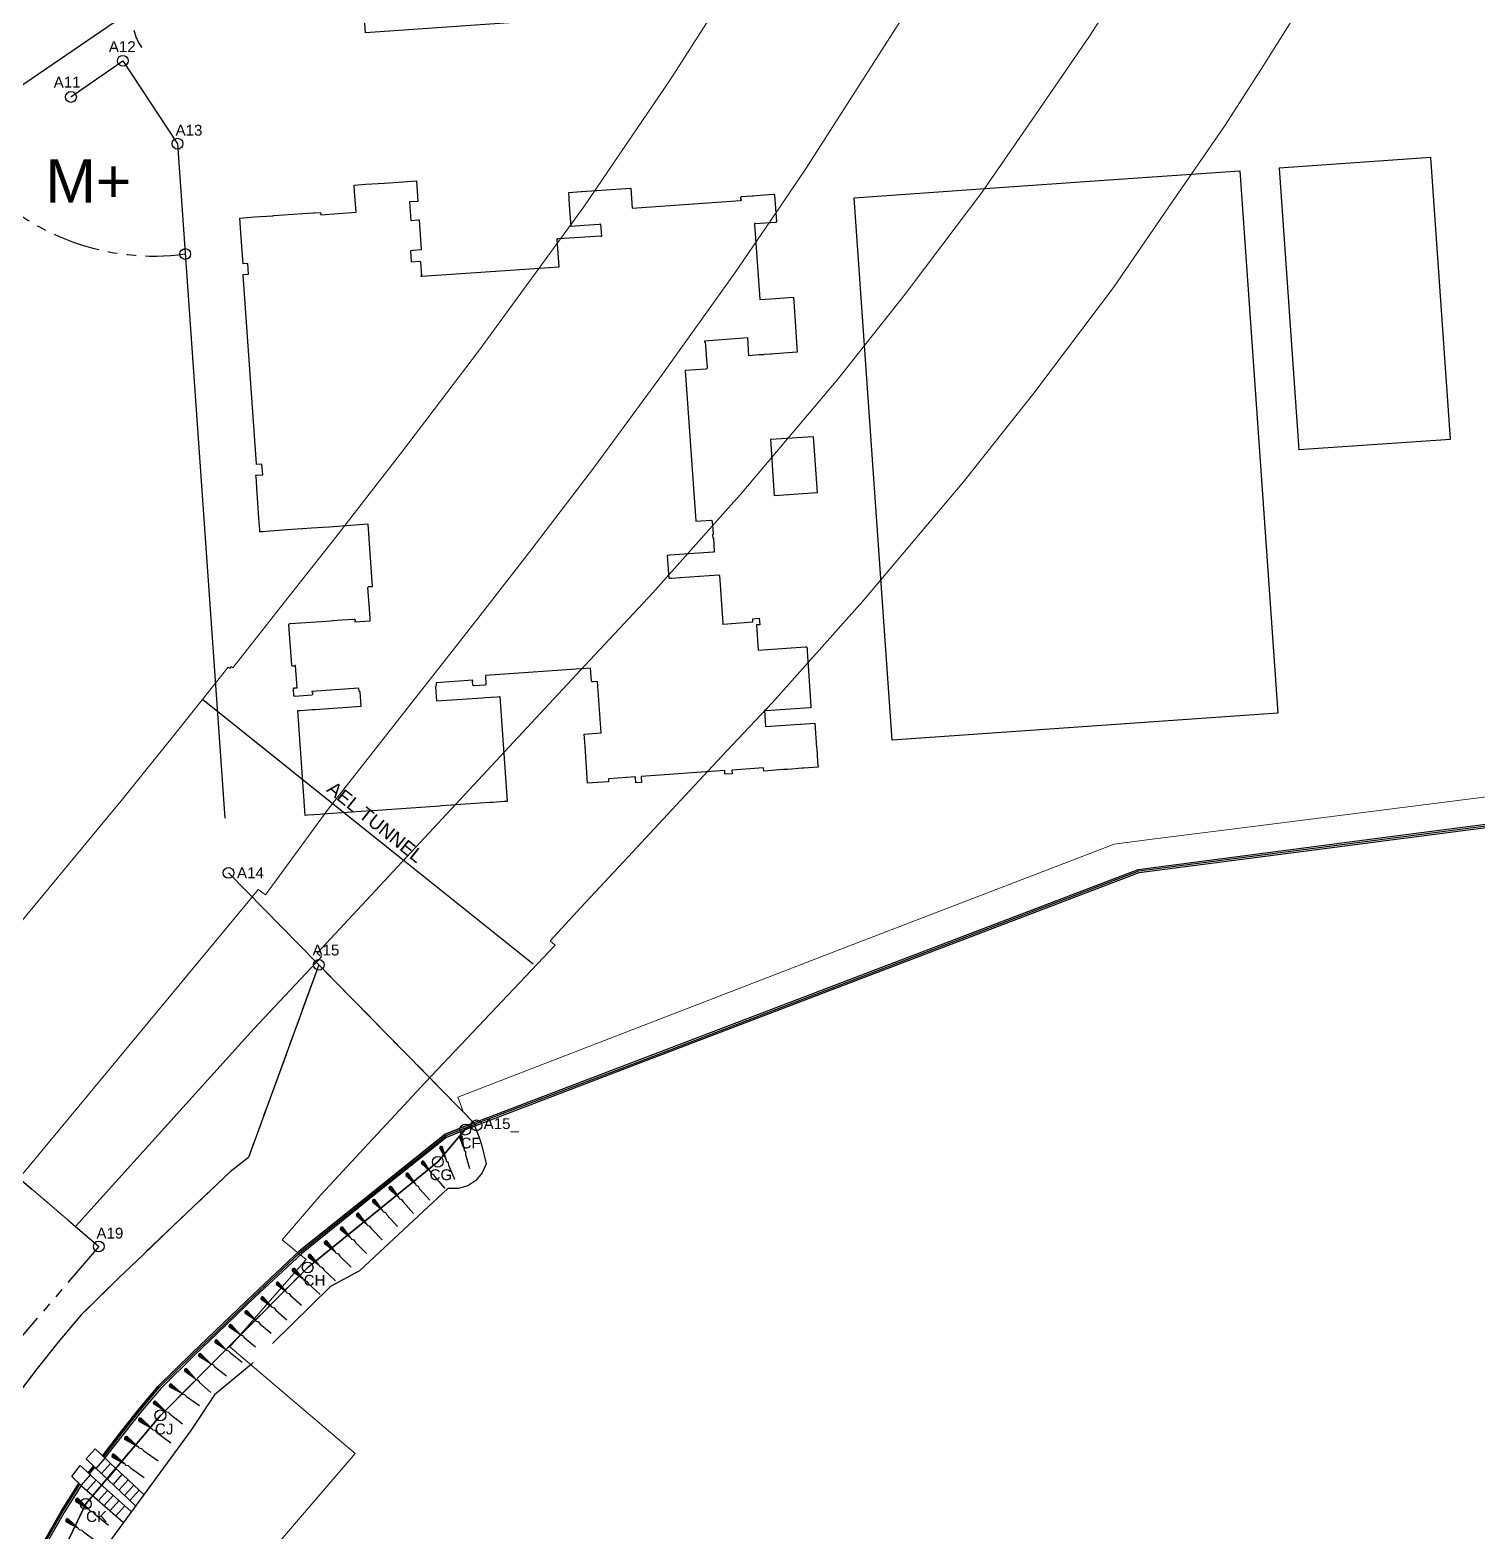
# Model space of a CAD drawing. Header units: millimetres. Extents: x 832508 to 836017, y 816085 to 819654.
# Drawn here: x 834347 to 834614.7, y 817797.5 to 818075.2 of the extents above; entities that cross this region are included whole.
import ezdxf

# ---------------------------------------------------------------- set-up
doc = ezdxf.new("R2010")
doc.units = ezdxf.units.MM
doc.header["$LTSCALE"] = 10
for name, pattern in [('B1_DASHED', [6.5, 1, 5, -0.5]), ('B1_HIDDEN', [5.5, 0, 5, -0.5]), ('HIDDEN', [9.525, 6.35, -3.175]), ('PHANTOM', [2.5, 1.25, -0.25, 0.25, -0.25, 0.25, -0.25])]:
    doc.linetypes.add(name, pattern=pattern)
for name, color, linetype in [('+C228', 228, 'Continuous'), ('BLOCK PLAN BOUNDARY(OFF)', 7, 'Continuous'), ('DLN030_1', 1, 'Continuous'), ('DLN040__PACKAGE', 3, 'Continuous'), ('DLN810__', 7, 'Continuous'), ('DLN910(1-500)', 7, 'Continuous'), ('DLN914(1-500)', 3, 'PHANTOM'), ('DLN956__', 4, 'Continuous'), ('HOARDING', 1, 'Continuous'), ('MMH813_H', 8, 'Continuous')]:
    doc.layers.add(name, color=color, linetype=linetype)
for name, color, linetype, lineweight in [('DLN_140', 1, 'Continuous', 5), ('DW-TITLE', 7, 'Continuous', 0), ('MMH065__', 7, 'Continuous', 0)]:
    doc.layers.add(name, color=color, linetype=linetype, lineweight=lineweight)
doc.styles.get("Standard").update_dxf_attribs({"font": 'arial.ttf'})
doc.styles.add('SWIS721 LT', font='swiss.ttf')
doc.dimstyles.new('ISO-25', dxfattribs={"dimtxt": 2.5, "dimasz": 2.5, "dimexe": 1.25, "dimexo": 0.625, "dimtad": 1, "dimdec": 3, "dimdsep": 46, "dimtxsty": 'Standard', "dimcen": 2.5, "dimadec": 4, "dimazin": 0, "dimtfac": 1, "dimtdec": 3, "dimtmove": 2, "dimatfit": 3, "dimfxl": 0, "dimarcsym": 0})

# ---------------------------------------------------------------- blocks, each defined once
blk = doc.blocks.new('SLOPE')
at = {"linetype": 'Continuous'}
h = blk.add_hatch(color=0, dxfattribs=at)
edge = h.paths.add_edge_path()
edge.add_line((3.58, 0), (0.31, 0.41))
edge.add_ellipse((0.3, 0.01), major_axis=(0, 0.41), ratio=0.731707, start_angle=358.8413, end_angle=551.2243)
edge.add_line((0.3, -0.4), (3.58, 0))
at = {"color": 0, "linetype": 'Continuous'}
for p, q in [((3.58, 0), (0.3, 0.42)), ((0.3, -0.4), (3.58, 0)), ((3.58, 0), (3.88, -0.14)), ((3.88, -0.14), (4.48, 0.14)), ((4.48, 0.14), (5.18, 0)), ((5.18, 0), (9.13, 0))]:
    blk.add_line(p, q, dxfattribs=at)
blk.add_ellipse((0.3, 0.01), major_axis=(0, 0.41), ratio=0.731707, start_param=6.120326, end_param=9.620679, dxfattribs=at)
blk = doc.blocks.new('seawall')
at = {"layer": 'DLN956__', "linetype": 'Continuous', "lineweight": 30}
for p, q in [((834361.35, 817807.25), (834362.97, 817809.15)), ((834356.48, 817806.06), (834358.18, 817808)), ((834359.24, 817807.05), (834357.52, 817805.15)), ((834362.46, 817806.26), (834364.04, 817808.08)), ((834360.29, 817806.09), (834358.6, 817804.22)), ((834361.35, 817805.13), (834359.68, 817803.28)), ((834362.41, 817804.18), (834360.75, 817802.35)), ((834363.47, 817803.22), (834361.83, 817801.41)), ((834364.53, 817802.27), (834362.91, 817800.47))]:
    blk.add_line(p, q, dxfattribs=at)
at = {"layer": 'DLN956__', "color": 6, "linetype": 'Continuous', "lineweight": 30, "flags": 128}
for points in [[(834347.9, 817792.17), (834353.09, 817801.25), (834356.22, 817806.22), (834356.25, 817806.27)], [(834347.64, 817792.32), (834352.83, 817801.4), (834355.97, 817806.38), (834356.03, 817806.48)], [(834360.43, 817811.55), (834363.63, 817815.76), (834367.23, 817820.26), (834370.74, 817824.42), (834376.94, 817830.52), (834381.33, 817834.71), (834388.21, 817841.29), (834396.8, 817849.38), (834410.37, 817860.25), (834423.79, 817871.01), (834429.01, 817873.09), (834429.88, 817873.43), (834433.79, 817874.92), (834458.48, 817884.33), (834499.5, 817899.97), (834551.92, 817919.99), (834585.77, 817924.41), (834597.59, 817925.93), (834620.46, 817928.87)], [(834360.65, 817811.34), (834363.87, 817815.58), (834367.46, 817820.07), (834370.96, 817824.21), (834377.15, 817830.3), (834381.54, 817834.49), (834388.41, 817841.07), (834396.99, 817849.15), (834410.55, 817860.02), (834423.94, 817870.75), (834429.12, 817872.81), (834429.99, 817873.15), (834433.9, 817874.64), (834458.59, 817884.05), (834499.61, 817899.69), (834552, 817919.7), (834585.81, 817924.11), (834597.63, 817925.63), (834620.5, 817928.57)], [(834358.79, 817809.63), (834357.76, 817808.39)], [(834359.01, 817809.42), (834357.98, 817808.19)]]:
    blk.add_lwpolyline(points, dxfattribs=at)
at = {"layer": 'DLN956__', "linetype": 'B1_DASHED', "lineweight": 30, "flags": 128}
blk.add_lwpolyline([(834429.23, 817872.53), (834429.23, 817872.53), (834429.98, 817870.6), (834430.54, 817868.88), (834431.34, 817865.51), (834430.62, 817863.86), (834429.46, 817862.48), (834427.96, 817861.48), (834426.24, 817860.95), (834424.25, 817860.95), (834407.95, 817845.72), (834402.58, 817842.84), (834387.91, 817828.45), (834381.12, 817822.83), (834376.74, 817816.23), (834357.95, 817790.58), (834352.08, 817785.8), (834346.93, 817775.09), (834338.95, 817759.75), (834330.93, 817747.23), (834329.82, 817745.81), (834328.55, 817744.52), (834327.13, 817743.4), (834325.6, 817742.44), (834323.97, 817741.67), (834322.25, 817741.1), (834320.08, 817740.67), (834269.71, 817740.4), (834219.96, 817740.48), (834189.17, 817741.09), (834167.98, 817742.57), (834089.23, 817741.56), (834063.8, 817741.96), (834061.99, 817741.94), (834060.18, 817741.94), (834058.38, 817741.95), (834056.57, 817741.98), (834054.76, 817742.02), (834052.96, 817742.08), (834051.15, 817742.15), (834049.35, 817742.19), (834047.56, 817742.44), (834045.81, 817742.9), (834044.14, 817743.57), (834042.58, 817744.5), (834041.04, 817745.43), (834039.5, 817746.37), (834037.71, 817747.48), (834017.76, 817760.36), (834002.15, 817771.78), (833988.19, 817785.35), (833964.24, 817813.21), (833941.51, 817845.45), (833942.16, 817900), (833942.27, 817909.58), (833942.24, 817939.86), (833942.53, 817969.75), (833941.17, 817989.35), (833943.36, 818000)], dxfattribs=at)
at = {"layer": 'DLN956__', "color": 2, "linetype": 'Continuous', "lineweight": 30, "flags": 128}
blk.add_lwpolyline([(834424.09, 817870.48), (834429.23, 817872.53), (834430.1, 817872.87), (834434.01, 817874.36), (834458.69, 817883.77), (834499.71, 817899.41), (834552.07, 817919.4), (834585.85, 817923.81), (834597.67, 817925.33), (834620.54, 817928.27), (834634.15, 817930.05), (834646.96, 817931.72), (834648.93, 817931.98), (834648.69, 817933.92), (834658.2, 817935.21), (834658.41, 817933.22), (834680.26, 817935.92), (834685.24, 817936.57), (834686.38, 817936.72), (834688.77, 817937.01), (834692.89, 817937.5), (834818.9, 817953.88), (834855.97, 817958.6), (834910.52, 817965.49)], dxfattribs=at)
at = {"layer": 'DLN956__', "color": 1, "linetype": 'Continuous', "lineweight": 30, "flags": 128}
for points in [[(834424.09, 817870.48), (834410.74, 817859.78), (834397.19, 817848.92), (834388.62, 817840.85), (834381.74, 817834.27), (834377.36, 817830.09), (834371.18, 817824.01), (834367.69, 817819.88), (834364.11, 817815.39), (834360.86, 817811.14)], [(834356.48, 817806.06), (834356.47, 817806.06), (834353.34, 817801.09), (834348.16, 817792.02)]]:
    blk.add_lwpolyline(points, dxfattribs=at)
at = {"layer": 'DLN956__', "linetype": 'Continuous', "lineweight": 30, "flags": 128}
for points in [[(834357.39, 817810.97), (834359.09, 817812.83), (834360.91, 817811.09), (834361.93, 817810.13), (834365.16, 817807.1), (834366.21, 817806.12), (834367.21, 817805.18), (834368, 817804.44)], [(834354.73, 817807.72), (834356.32, 817809.74), (834358.18, 817808), (834358.2, 817807.98), (834365.7, 817801.27)], [(834357.39, 817810.97), (834359.23, 817809.21), (834359.25, 817809.19), (834360.25, 817808.25), (834366.46, 817802.38)], [(834359.21, 817809.19), (834359.23, 817809.21), (834360.91, 817811.09)], [(834360.24, 817808.24), (834360.25, 817808.25), (834361.93, 817810.13), (834361.94, 817810.14)], [(834354.73, 817807.72), (834356.47, 817806.06), (834356.52, 817806.02), (834364.24, 817799.29)], [(834363.53, 817805.27), (834365.16, 817807.1), (834365.23, 817807.17)], [(834364.55, 817804.28), (834366.21, 817806.12), (834366.26, 817806.18)], [(834365.54, 817803.33), (834367.21, 817805.18), (834367.25, 817805.23)]]:
    blk.add_lwpolyline(points, dxfattribs=at)
at = {"layer": 'DLN956__', "linetype": 'B1_HIDDEN', "lineweight": 30, "flags": 128}
blk.add_lwpolyline([(834359.21, 817809.19), (834358.2, 817807.98)], dxfattribs=at)
at = {"layer": 'DLN956__', "linetype": 'Continuous', "lineweight": 20}
for p, xscale, yscale, rotation in [((834426.62, 817870.7), 0.6844942400367747, 0.6844942400367747, 285.2551399366183), ((834422.95, 817868.71), 0.7175252029805111, 0.7175252029805111, 293.1985350564271), ((834419.48, 817865.93), 0.7162026881114968, 0.7162026881114968, 310.322887040093), ((834416.59, 817863.75), 0.7212523947383045, 0.7212523947383045, 311.2302020768128), ((834410.42, 817858.86), 0.7318829797276855, 0.7318829797276855, 313.0061646823114), ((834413.47, 817861.27), 0.7264804353913824, 0.7264804353913824, 312.1246794231411), ((834407.45, 817856.31), 0.7374561783695195, 0.7374561783695195, 313.8745283213527), ((834404.48, 817853.75), 0.743196229689996, 0.743196229689996, 314.7296730016396), ((834401.51, 817851.2), 0.7490992602117573, 0.7490992602117573, 315.5715253901923), ((834398.54, 817848.64), 0.755161463091674, 0.755161463091674, 316.4000380247842), ((834395.57, 817846.09), 0.7613790437220842, 0.7613790437220842, 317.2151866163389), ((834392.6, 817843.53), 0.6781775947536637, 0.6781775947536637, 318.0169716260481), ((834389.78, 817840.83), 0.6839342912587987, 0.6839342912587987, 318.8054104967437), ((834386.81, 817838.28), 0.6898183435640849, 0.6898183435640849, 319.5805440217777), ((834383.84, 817835.72), 0.695826486894194, 0.695826486894194, 320.3424292368163), ((834381.24, 817832.87), 0.7019555482181664, 0.7019555482181664, 321.0911402725031), ((834378.26, 817830.32), 0.7082023940980722, 0.7082023940980722, 321.8267661747807), ((834375.65, 817827.54), 0.7067349742305533, 0.7067349742305533, 318.2245348762176), ((834372.81, 817824.68), 0.738218946982162, 0.738218946982162, 325.4374956799173), ((834369.89, 817821.53), 0.7320695721010921, 0.7320695721010921, 322.7335876333894), ((834367.15, 817818.35), 0.805187355828912, 0.805187355828912, 323.403373126563), ((834364.57, 817814.95), 0.8242207539398687, 0.8242207539398687, 324.8252766804106), ((834362.2, 817811.69), 0.7942647579035439, 0.7942647579035439, 325.1590644797929), ((834355.5, 817803.55), 0.8492140722050425, 0.8492140722050425, 321.4698372112593), ((834353.68, 817799.75), 0.7778334632320891, 0.7778334632320891, 324.5666963059832)]:
    blk.add_blockref('SLOPE', p, dxfattribs=dict(at, xscale=xscale, yscale=yscale, rotation=rotation))
blk = doc.blocks.new('*D29')
at = {"layer": 'Defpoints', "color": 0}
for p in [(834415.7, 817921.93), (834411.59, 817916.81), (834435.92, 817897.31)]:
    blk.add_point(p, dxfattribs=at)
at = {"layer": 'DLN030_1', "color": 0, "linetype": 'Continuous', "lineweight": -2}
for p, q in [((834802.44, 818404.52), (835197.4, 818897.36)), ((834826.77, 818385.02), (835221.72, 818877.86)), ((834440.03, 817902.44), (834415.7, 817921.93))]:
    blk.add_line(p, q, dxfattribs=at)
at = {"layer": 'DLN030_1', "color": 0, "insert": (835796.63, 819620.17), "char_height": 2.5, "attachment_point": 5, "rotation": 321.2916}
blk.add_mtext('30 m', dxfattribs=at)
blk = doc.blocks.new('*D30')
at = {"layer": 'Defpoints', "color": 0}
for p in [(834403.14, 817932), (834399.03, 817926.87), (834411.59, 817916.81)]:
    blk.add_point(p, dxfattribs=at)
at = {"layer": 'DLN030_1', "color": 0, "linetype": 'Continuous', "lineweight": -2}
for p, q in [((834789.88, 818414.59), (835184.84, 818907.42)), ((834802.44, 818404.52), (835197.4, 818897.36)), ((834415.7, 817921.93), (834403.14, 817932))]:
    blk.add_line(p, q, dxfattribs=at)
at = {"layer": 'DLN030_1', "color": 0, "insert": (834410.87, 817928.73), "char_height": 2.5, "attachment_point": 5, "rotation": 321.2916}
blk.add_mtext('AEL TUNNEL', dxfattribs=at)
blk = doc.blocks.new('*D31')
at = {"layer": 'Defpoints', "color": 0}
for p in [(834378.92, 817951.41), (834374.81, 817946.29), (834399.03, 817926.87)]:
    blk.add_point(p, dxfattribs=at)
at = {"layer": 'DLN030_1', "color": 0, "linetype": 'Continuous', "lineweight": -2}
for p, q in [((834765.66, 818434), (835160.61, 818926.84)), ((834789.88, 818414.59), (835184.84, 818907.42)), ((834403.14, 817932), (834378.92, 817951.41))]:
    blk.add_line(p, q, dxfattribs=at)
at = {"layer": 'DLN030_1', "color": 0, "insert": (835759.79, 819649.69), "char_height": 2.5, "attachment_point": 5, "rotation": 321.2916}
blk.add_mtext('30 m', dxfattribs=at)
blk = doc.blocks.new('Key_Plan')
at = {"layer": 'DW-TITLE', "linetype": 'Continuous', "lineweight": 30}
for points in [[(7.295, -17.056), (7.408, -18.663), (4.773, -18.848), (4.672, -17.401), (4.929, -17.222)], [(14.856, -23.352), (16.494, -23.237), (16.281, -20.194), (14.643, -20.309), (14.856, -23.355)], [(3.419, -20.896), (3.416, -20.849), (3.573, -20.838), (3.773, -20.824), (3.783, -20.823), (4.096, -20.802), (4.211, -20.794), (4.211, -20.794), (4.221, -20.793), (4.287, -20.788), (4.289, -20.814), (4.292, -20.814), (4.672, -20.787), (4.659, -20.607), (4.656, -20.566), (4.651, -20.493), (4.773, -20.485), (4.978, -20.471), (5.323, -20.447), (5.338, -20.669), (5.332, -20.67), (5.25, -20.676), (5.263, -20.876), (5.346, -20.87), (5.352, -20.869), (5.375, -21.194), (5.292, -21.2), (5.282, -21.201), (5.259, -21.202), (5.267, -21.322), (5.358, -21.316), (5.367, -21.323), (5.367, -21.327), (5.377, -21.47), (5.371, -21.47), (5.372, -21.479), (5.381, -21.478), (6.864, -21.375), (6.843, -21.081), (6.851, -21.072), (6.86, -21.071), (7.315, -21.04), (7.316, -21.046), (7.325, -21.045), (7.316, -20.917), (7.297, -20.918), (7.134, -20.929), (6.994, -20.939), (6.978, -20.706), (6.969, -20.572), (7.103, -20.563), (7.103, -20.563), (7.109, -20.562), (7.266, -20.551), (7.266, -20.551), (7.272, -20.551), (7.429, -20.54), (7.531, -20.533), (7.639, -20.525), (7.654, -20.741), (8.823, -20.659), (8.835, -20.658), (8.834, -20.649), (8.828, -20.65), (8.827, -20.629), (8.827, -20.625), (8.834, -20.616), (8.838, -20.616), (8.946, -20.609), (8.96, -20.608), (9.037, -20.602), (9.18, -20.592), (9.183, -20.592), (9.192, -20.6), (9.193, -20.603), (9.212, -20.885), (9.212, -20.888), (9.205, -20.897), (9.201, -20.897), (8.984, -20.912), (8.984, -20.906), (8.975, -20.907), (8.976, -20.916), (9.032, -21.731), (9.152, -21.723), (9.396, -21.706), (9.4, -21.752), (9.438, -22.3), (9.193, -22.317), (9.158, -22.32), (9.146, -22.321), (9.081, -22.325), (9.069, -22.326), (9.04, -22.328), (9.023, -22.329), (8.915, -22.337), (8.902, -22.145), (8.434, -22.178), (8.435, -22.19), (8.444, -22.189), (8.446, -22.22), (8.446, -22.226), (8.453, -22.325), (8.453, -22.325), (8.453, -22.331), (8.463, -22.465), (8.463, -22.469), (8.463, -22.472), (8.461, -22.475), (8.456, -22.481), (8.449, -22.481), (8.228, -22.497), (8.342, -24.125), (8.509, -24.113), (8.518, -24.121), (8.518, -24.13), (8.521, -24.17), (8.521, -24.17), (8.524, -24.209), (8.528, -24.269), (8.522, -24.269), (8.525, -24.307), (8.531, -24.307), (8.54, -24.447), (8.541, -24.45), (8.533, -24.459), (8.53, -24.459), (8.165, -24.485), (8.066, -24.492), (8.065, -24.486), (8.065, -24.486), (8.066, -24.492), (8.034, -24.494), (8.051, -24.741), (8.083, -24.739), (8.083, -24.739), (8.169, -24.733), (8.17, -24.736), (8.174, -24.736), (8.174, -24.733), (8.59, -24.704), (8.594, -24.707), (8.594, -24.708), (8.598, -24.711), (8.634, -25.225), (8.631, -25.226), (8.632, -25.237), (8.639, -25.236), (8.959, -25.214), (8.957, -25.179), (9.027, -25.174), (9.032, -25.244), (8.997, -25.246), (9.016, -25.52), (9.527, -25.484), (9.538, -25.484), (9.539, -25.484), (9.541, -25.486), (9.542, -25.487), (9.543, -25.499), (9.545, -25.535), (9.552, -25.635), (9.586, -26.123), (9.587, -26.135), (9.586, -26.137), (9.585, -26.138), (9.584, -26.139), (9.573, -26.14), (9.093, -26.174), (9.092, -26.165), (9.083, -26.166), (9.096, -26.343), (9.256, -26.332), (9.464, -26.317), (9.474, -26.317), (9.629, -26.306), (9.647, -26.573), (9.648, -26.582), (9.658, -26.722), (9.658, -26.731), (9.662, -26.783), (9.508, -26.794), (9.492, -26.795), (9.336, -26.806), (9.289, -26.809), (9.076, -26.824), (9.074, -26.791), (8.73, -26.815), (8.733, -26.854), (8.657, -26.859), (8.655, -26.82), (7.752, -26.883), (7.756, -26.947), (7.695, -26.951), (7.69, -26.888), (7.398, -26.908), (7.4, -26.941), (7.279, -26.949), (7.173, -26.957), (7.145, -26.556), (7.136, -26.425), (7.318, -26.412), (7.279, -25.857), (7.232, -25.86), (7.223, -25.861), (7.214, -25.853), (7.204, -25.713), (6.069, -25.792), (6.075, -25.886), (6.068, -25.895), (5.939, -25.904), (5.932, -25.897), (5.929, -25.855), (5.934, -25.854), (5.934, -25.843), (5.536, -25.871), (5.538, -25.902), (5.534, -25.907), (5.528, -25.913), (5.539, -26.066), (6.037, -26.032), (6.065, -26.029), (6.194, -26.021), (6.223, -26.019), (6.302, -27.152), (6.273, -27.154), (6.144, -27.163), (6.116, -27.165), (5.593, -27.202), (5.575, -27.203), (4.848, -27.254), (4.83, -27.255), (4.308, -27.291), (4.279, -27.293), (4.15, -27.302), (4.122, -27.304), (4.043, -26.171), (4.071, -26.169), (4.2, -26.16), (4.229, -26.158), (4.726, -26.123), (4.715, -25.97), (4.709, -25.965), (4.704, -25.961), (4.702, -25.929), (4.194, -25.964), (4.194, -25.972), (4.199, -25.972), (4.201, -25.996), (4.196, -26.002), (4.193, -26.005), (4.009, -26.018), (4, -26.01), (3.999, -26.001), (3.995, -25.943), (3.995, -25.936), (4.002, -25.927), (4.011, -25.927), (4.035, -25.925), (4.018, -25.683), (4.01, -25.684), (4.01, -25.69), (3.992, -25.691), (3.986, -25.691), (3.977, -25.684), (3.977, -25.68), (3.946, -25.243), (3.946, -25.243), (3.946, -25.24), (3.948, -25.237), (3.954, -25.231), (3.959, -25.23), (4.297, -25.207), (4.394, -25.2), (4.395, -25.206), (4.396, -25.206), (4.395, -25.2), (4.42, -25.198), (4.421, -25.204), (4.422, -25.204), (4.422, -25.198), (4.519, -25.191), (4.519, -25.191), (4.519, -25.191), (4.65, -25.182), (4.654, -25.182), (4.662, -25.19), (4.663, -25.193), (4.663, -25.203), (4.657, -25.203), (4.658, -25.214), (4.824, -25.202), (4.822, -25.171), (4.815, -25.074), (4.815, -25.073), (4.799, -24.841), (4.804, -24.835), (4.807, -24.832), (4.849, -24.829), (4.802, -24.158), (4.382, -24.188), (4.189, -24.201), (4.093, -24.208), (4.084, -24.208), (3.93, -24.219), (3.743, -24.232), (3.662, -24.238), (3.633, -24.24), (3.631, -24.211), (3.625, -24.138), (3.615, -23.986), (3.607, -23.873), (3.6, -23.776), (3.594, -23.686), (3.59, -23.628), (3.604, -23.627), (3.663, -23.623), (3.655, -23.508), (3.594, -23.512), (3.594, -23.505), (3.452, -21.468), (3.451, -21.46), (3.511, -21.456), (3.503, -21.341), (3.45, -21.345), (3.441, -21.205), (3.434, -21.106), (3.426, -21.001), (3.423, -20.96)], [(10.052, -20.63), (11.466, -20.531), (11.466, -20.531), (12.805, -20.437), (12.805, -20.437), (14.218, -20.339), (14.628, -26.2), (10.462, -26.491), (10.052, -20.63)], [(9.654, -23.82), (9.193, -23.852), (9.151, -23.24), (9.611, -23.208)]]:
    blk.add_lwpolyline(points, close=True, dxfattribs=at)

msp = doc.modelspace()

# ---------------------------------------------------------------- hatches: boundary and pattern name
at = {"layer": '+C228'}
h = msp.add_hatch(color=256, dxfattribs=at)
h.dxf.hatch_style = 1
h.paths.add_polyline_path([(834300.4535, 818357.6171), (834288.1508, 818339.7947), (834285.6758, 818336.2093), (834263.6053, 818304.8477), (834240.6456, 818271.7513), (834238.1789, 818271.7435), (834170.0122, 818271.5301), (834150, 818271.5275), (834093.7615, 818271.5203), (834008.1861, 818271.6471), (834008.1819, 818269.0538), (834011.2263, 818265.2481), (834011.1226, 818262.7452), (834013.3243, 818257.1935), (834011.4812, 818249.939), (834010.1275, 818232.6213), (834010.0232, 818226.3754), (834010.0438, 818226.0902), (834010.0668, 818225.7923), (834010.091, 818225.4941), (834010.1161, 818225.1956), (834010.1418, 818224.8967), (834010.1677, 818224.5977), (834010.1935, 818224.2982), (834010.2189, 818223.9984), (834010.2436, 818223.6983), (834010.2673, 818223.3979), (834010.2895, 818223.0971), (834010.3101, 818222.7959), (834010.3287, 818222.4944), (834010.3448, 818222.1925), (834010.3583, 818221.8902), (834010.3688, 818221.5876), (834010.376, 818221.2851), (834010.3805, 818220.9833), (834010.3834, 818220.6819), (834010.3846, 818220.3803), (834010.3842, 818220.0786), (834010.3822, 818219.7768), (834010.3785, 818219.4749), (834010.3732, 818219.173), (834010.3663, 818218.8711), (834010.3578, 818218.5693), (834010.3476, 818218.2675), (834010.3358, 818217.9657), (834010.3223, 818217.6641), (834010.3073, 818217.3626), (834010.2906, 818217.0613), (834010.2722, 818216.7601), (834010.2523, 818216.4592), (834010.2307, 818216.1585), (834010.2075, 818215.858), (834010.1826, 818215.5575), (834010.1557, 818215.257), (834010.127, 818214.9565), (834010.0964, 818214.6561), (834010.064, 818214.3558), (834010.0297, 818214.0556), (834009.9937, 818213.7557), (834009.9558, 818213.4559), (834009.9161, 818213.1563), (834009.8746, 818212.857), (834009.8314, 818212.558), (834009.7864, 818212.2593), (834009.7397, 818211.961), (834009.6913, 818211.663), (834009.6411, 818211.3655), (834009.5893, 818211.0684), (834009.5359, 818210.7726), (834009.4824, 818210.4774), (834009.4295, 818210.1814), (834009.3766, 818209.8844), (834009.3232, 818209.5864), (834009.2688, 818209.2876), (834009.2129, 818208.9885), (834009.155, 818208.6892), (834009.0945, 818208.3901), (834009.031, 818208.0915), (834008.9638, 818207.7936), (834008.8926, 818207.4967), (834008.8167, 818207.2012), (834008.7356, 818206.9072), (834008.6488, 818206.615), (834008.5558, 818206.3251), (834008.456, 818206.0375), (834008.3484, 818205.7517), (834008.2299, 818205.4676), (834008.0995, 818205.1872), (834007.9586, 818204.9114), (834007.8084, 818204.6403), (834007.6499, 818204.3736), (834007.4841, 818204.1113), (834007.3119, 818203.8533), (834007.1344, 818203.5994), (834006.9525, 818203.3495), (834006.7673, 818203.1036), (834006.5796, 818202.8616), (834006.3906, 818202.6234), (834006.2009, 818202.3887), (834006.0099, 818202.1557), (834005.8174, 818201.9241), (834005.6235, 818201.6936), (834005.4283, 818201.4643), (834005.2319, 818201.2361), (834005.0343, 818201.0089), (834004.8357, 818200.7826), (834004.6361, 818200.5571), (834004.4357, 818200.3325), (834004.2345, 818200.1086), (834004.0327, 818199.8853), (834003.8302, 818199.6627), (834003.6273, 818199.4405), (834003.4239, 818199.2188), (834003.2203, 818198.9974), (834003.0165, 818198.7765), (834002.8124, 818198.5556), (834002.6083, 818198.335), (834002.4043, 818198.1144), (834002.2004, 818197.8938), (834001.9968, 818197.6734), (834001.7935, 818197.4527), (834001.5906, 818197.2319), (834001.3882, 818197.0108), (834001.1863, 818196.7894), (834000.9852, 818196.5676), (834000.7848, 818196.3454), (834000.5853, 818196.1226), (834000.3861, 818195.8988), (834000.187, 818195.6747), (833999.9878, 818195.4505), (833999.7886, 818195.2262), (833999.5894, 818195.0019), (833999.3902, 818194.7776), (833999.1911, 818194.5533), (833998.992, 818194.3289), (833998.7929, 818194.1045), (833998.5938, 818193.8801), (833998.3948, 818193.6557), (833998.1957, 818193.4313), (833997.9967, 818193.2069), (833997.7977, 818192.9824), (833997.5987, 818192.7579), (833997.3997, 818192.5334), (833997.2008, 818192.3089), (833997.0018, 818192.0844), (833996.8029, 818191.8599), (833996.604, 818191.6353), (833996.405, 818191.4108), (833996.2061, 818191.1862), (833996.0073, 818190.9616), (833995.8084, 818190.7371), (833995.6095, 818190.5125), (833995.4107, 818190.2879), (833995.2118, 818190.0632), (833995.013, 818189.8386), (833994.8141, 818189.614), (833994.6153, 818189.3894), (833994.4165, 818189.1647), (833994.2177, 818188.9401), (833994.0188, 818188.7154), (833993.82, 818188.4908), (833993.6212, 818188.2661), (833993.4224, 818188.0414), (833993.2236, 818187.8168), (833993.0248, 818187.5921), (833992.826, 818187.3674), (833992.6272, 818187.1427), (833992.4284, 818186.9181), (833992.2296, 818186.6934), (833992.0308, 818186.4687), (833991.832, 818186.2441), (833991.6332, 818186.0194), (833991.4344, 818185.7947), (833991.2355, 818185.5701), (833991.0367, 818185.3454), (833990.8379, 818185.1208), (833990.639, 818184.8961), (833990.4402, 818184.6715), (833990.2413, 818184.4468), (833990.0425, 818184.2222), (833989.8436, 818183.9976), (833989.6447, 818183.7729), (833989.4458, 818183.5483), (833989.2469, 818183.3237), (833988.8556, 818182.882), (833984.5697, 818177.4297), (833980.5449, 818171.7799), (833976.7911, 818165.9465), (833973.3168, 818159.9424), (833970.1296, 818153.781), (833967.2368, 818147.4762), (833964.6447, 818141.0418), (833962.3588, 818134.4915), (833960.2891, 818127.6726), (833950.2652, 818085.1279), (833950.1975, 818081.6647), (833950.123, 817999.924), (833950.4404, 817900.001), (833950.599, 817850.063), (833959.9543, 817834.2542), (833969.2181, 817820.9178), (833980.5466, 817806.8718), (833992.8344, 817793.6565), (834006.0183, 817781.3349), (834020.0334, 817769.9677), (834034.8049, 817759.615), (834046.3365, 817753.4172), (834052.3324, 817749.9396), (834068.3747, 817749.5804), (834075.4253, 817755.7801), (834080.5509, 817754.78), (834087.6856, 817752.7242), (834095.2944, 817751.9996), (834102.0818, 817751.2118), (834114.311, 817749.8799), (834129.0764, 817749.0327), (834157.3483, 817749.1685), (834176.4243, 817749.2664), (834207.5331, 817749.462), (834225.5339, 817749.5599), (834251.0651, 817749.5599), (834293.6577, 817750.1881), (834306.7184, 817751.6323), (834314.8141, 817753.4037), (834321.5904, 817754.9981), (834328.3331, 817756.4639), (834333.6475, 817766.4039), (834337.5353, 817773.9801), (834341.724, 817781.41), (834347.9026, 817792.1728), (834353.0874, 817801.2461), (834356.2212, 817806.2202), (834356.2537, 817806.2718), (834356.0323, 817806.4833), (834355.9673, 817806.3802), (834352.8301, 817801.4005), (834347.6423, 817792.3219), (834341.4633, 817781.5584), (834337.2711, 817774.1223), (834333.3818, 817766.5431), (834328.1339, 817756.7276), (834321.5241, 817755.2907), (834314.7477, 817753.6963), (834306.6697, 817751.9287), (834293.639, 817750.4878), (834251.0629, 817749.8599), (834225.5331, 817749.8599), (834207.5312, 817749.762), (834176.4226, 817749.5664), (834157.3469, 817749.4685), (834129.0843, 817749.3327), (834114.3358, 817750.1789), (834102.1153, 817751.5099), (834095.3259, 817752.2979), (834087.7418, 817753.0202), (834080.6213, 817755.0719), (834075.338, 817756.1028), (834068.2645, 817749.883), (834052.4162, 817750.2378), (834046.4828, 817753.6791), (834034.9626, 817759.8708), (834020.2142, 817770.2074), (834006.2155, 817781.5613), (833993.0469, 817793.8685), (833980.7734, 817807.0684), (833969.4584, 817821.0978), (833960.2069, 817834.4164), (833950.8988, 817850.1456), (833950.7404, 817900.0019), (833950.423, 817999.9243), (833950.4975, 818081.6616), (833950.5645, 818085.0902), (833960.5789, 818127.5946), (833962.6441, 818134.3984), (833964.9256, 818140.9363), (833967.5124, 818147.3575), (833970.3994, 818153.6495), (833973.58, 818159.7983), (833977.0472, 818165.7901), (833980.7933, 818171.6116), (833984.8099, 818177.2499), (833989.086, 818182.6897), (833989.4715, 818183.1248), (833989.6704, 818183.3495), (833989.8693, 818183.5741), (833990.0682, 818183.7987), (833990.2671, 818184.0233), (833990.466, 818184.248), (833990.6648, 818184.4726), (833990.8637, 818184.6973), (833991.0625, 818184.9219), (833991.2614, 818185.1466), (833991.4602, 818185.3712), (833991.659, 818185.5959), (833991.8578, 818185.8206), (833992.0566, 818186.0453), (833992.2555, 818186.2699), (833992.4543, 818186.4946), (833992.6531, 818186.7193), (833992.8519, 818186.9439), (833993.0507, 818187.1686), (833993.2495, 818187.3933), (833993.4483, 818187.618), (833993.6471, 818187.8426), (833993.8459, 818188.0673), (833994.0447, 818188.2919), (833994.2435, 818188.5166), (833994.4423, 818188.7412), (833994.6411, 818188.9659), (833994.8399, 818189.1905), (833995.0388, 818189.4151), (833995.2376, 818189.6398), (833995.4364, 818189.8644), (833995.6353, 818190.089), (833995.8341, 818190.3136), (833996.033, 818190.5382), (833996.2319, 818190.7628), (833996.4307, 818190.9873), (833996.6296, 818191.2119), (833996.8285, 818191.4364), (833997.0274, 818191.6609), (833997.2263, 818191.8855), (833997.4253, 818192.11), (833997.6242, 818192.3345), (833997.8232, 818192.5589), (833998.0222, 818192.7834), (833998.2212, 818193.0078), (833998.4202, 818193.2323), (833998.6192, 818193.4567), (833998.8182, 818193.6811), (833999.0173, 818193.9054), (833999.2164, 818194.1298), (833999.4155, 818194.3541), (833999.6146, 818194.5784), (833999.8137, 818194.8027), (834000.0129, 818195.027), (834000.2121, 818195.2512), (834000.4113, 818195.4755), (834000.6103, 818195.6994), (834000.809, 818195.9228), (834001.0079, 818196.1449), (834001.2077, 818196.3664), (834001.4083, 818196.5876), (834001.6096, 818196.8084), (834001.8117, 818197.0291), (834002.0143, 818197.2496), (834002.2173, 818197.47), (834002.4207, 818197.6902), (834002.6245, 818197.9107), (834002.8286, 818198.1313), (834003.0328, 818198.352), (834003.237, 818198.5731), (834003.4409, 818198.7942), (834003.6449, 818199.0158), (834003.8486, 818199.2379), (834004.052, 818199.4606), (834004.2549, 818199.6838), (834004.4574, 818199.9077), (834004.6592, 818200.1324), (834004.8604, 818200.3579), (834005.0607, 818200.5842), (834005.2602, 818200.8115), (834005.4588, 818201.0398), (834005.6562, 818201.2692), (834005.8525, 818201.4998), (834006.0476, 818201.7316), (834006.2413, 818201.9648), (834006.4335, 818202.1993), (834006.6248, 818202.4359), (834006.8157, 818202.6765), (834007.0056, 818202.9215), (834007.1936, 818203.171), (834007.3786, 818203.4251), (834007.5596, 818203.684), (834007.7356, 818203.9479), (834007.9057, 818204.2168), (834008.0687, 818204.4909), (834008.2235, 818204.7705), (834008.3692, 818205.0556), (834008.5045, 818205.3466), (834008.6273, 818205.6411), (834008.7381, 818205.9355), (834008.8404, 818206.23), (834008.9355, 818206.5265), (834009.024, 818206.8246), (834009.1066, 818207.124), (834009.1837, 818207.4244), (834009.256, 818207.7256), (834009.324, 818208.0273), (834009.3883, 818208.3292), (834009.4493, 818208.631), (834009.5077, 818208.9324), (834009.5639, 818209.2332), (834009.6185, 818209.5331), (834009.6719, 818209.8317), (834009.7248, 818210.1287), (834009.7776, 818210.4242), (834009.8311, 818210.7193), (834009.8847, 818211.0159), (834009.9368, 818211.3148), (834009.9873, 818211.614), (834010.036, 818211.9137), (834010.083, 818212.2138), (834010.1282, 818212.5142), (834010.1717, 818212.815), (834010.2134, 818213.116), (834010.2533, 818213.4174), (834010.2914, 818213.7189), (834010.3277, 818214.0207), (834010.3622, 818214.3227), (834010.3948, 818214.6248), (834010.4256, 818214.927), (834010.4545, 818215.2293), (834010.4815, 818215.5317), (834010.5066, 818215.834), (834010.5299, 818216.1362), (834010.5516, 818216.4385), (834010.5716, 818216.7411), (834010.5901, 818217.0439), (834010.6068, 818217.3468), (834010.622, 818217.65), (834010.6355, 818217.9532), (834010.6474, 818218.2566), (834010.6576, 818218.56), (834010.6662, 818218.8635), (834010.6732, 818219.167), (834010.6785, 818219.4705), (834010.6822, 818219.7739), (834010.6842, 818220.0774), (834010.6846, 818220.3807), (834010.6834, 818220.6839), (834010.6805, 818220.987), (834010.6759, 818221.2909), (834010.6687, 818221.5963), (834010.6581, 818221.9021), (834010.6445, 818222.2072), (834010.6282, 818222.5116), (834010.6095, 818222.8153), (834010.5888, 818223.1184), (834010.5664, 818223.4207), (834010.5427, 818223.7224), (834010.5179, 818224.0234), (834010.4924, 818224.3238), (834010.4666, 818224.6236), (834010.4407, 818224.9223), (834010.4151, 818225.221), (834010.39, 818225.5188), (834010.3659, 818225.816), (834010.343, 818226.1126), (834010.3234, 818226.3837), (834010.4273, 818232.6071), (834011.7783, 818249.89), (834013.639, 818257.2138), (834011.425, 818262.7965), (834011.5307, 818265.3478), (834008.4821, 818269.1588), (834008.4856, 818271.3467), (834093.7613, 818271.2203), (834150.0001, 818271.2275), (834170.0127, 818271.2301), (834238.1798, 818271.4435), (834240.803, 818271.4518), (834263.8512, 818304.6759), (834285.9219, 818336.0378), (834288.3977, 818339.6243), (834300.6947, 818357.4384)])
h = msp.add_hatch(color=256, dxfattribs=at)
h.dxf.hatch_style = 1
h.paths.add_polyline_path([(834360.6463, 817811.3445), (834363.8702, 817815.5758), (834367.4621, 817820.0657), (834370.9613, 817824.2148), (834377.151, 817830.3046), (834381.5371, 817834.4913), (834388.4135, 817841.0688), (834396.9928, 817849.1493), (834410.5543, 817860.0184), (834423.9407, 817870.746), (834429.1199, 817872.8063), (834429.3336, 817872.8913), (834429.1056, 817873.1235), (834429.0091, 817873.0851), (834423.7881, 817871.0082), (834410.3667, 817860.2525), (834396.7958, 817849.3759), (834388.207, 817841.2864), (834381.3298, 817834.7082), (834376.9422, 817830.5201), (834370.741, 817824.4188), (834367.2303, 817820.2562), (834363.6337, 817815.7604), (834360.4281, 817811.5532)])
h = msp.add_hatch(color=256, dxfattribs=at)
h.dxf.hatch_style = 1
h.paths.add_polyline_path([(834358.7915, 817809.6271), (834359.0087, 817809.4191), (834357.9801, 817808.1878), (834357.7608, 817808.3932)])

# ---------------------------------------------------------------- linework, layer by layer
at = {"layer": '+C228', "lineweight": 30, "flags": 128}
msp.add_lwpolyline([(834360.6463, 817811.3445), (834363.8702, 817815.5758), (834367.4621, 817820.0657), (834370.9613, 817824.2148), (834377.151, 817830.3046), (834381.5371, 817834.4913), (834388.4135, 817841.0688), (834396.9928, 817849.1493), (834410.5543, 817860.0184), (834423.9407, 817870.746), (834429.1199, 817872.8063), (834429.3336, 817872.8913), (834429.1056, 817873.1235), (834429.0091, 817873.0851), (834423.7881, 817871.0082), (834410.3667, 817860.2525), (834396.7958, 817849.3759), (834388.207, 817841.2864), (834381.3298, 817834.7082), (834376.9422, 817830.5201), (834370.741, 817824.4188), (834367.2303, 817820.2562), (834363.6337, 817815.7604), (834360.4281, 817811.5532)], close=True, dxfattribs=at)
at = {"layer": '+C228'}
msp.add_lwpolyline([(834358.7915, 817809.6271), (834359.0087, 817809.4191), (834357.9801, 817808.1878), (834357.7608, 817808.3932)], close=True, dxfattribs=at)
at = {"layer": '+C228', "lineweight": 30, "flags": 128}
msp.add_lwpolyline([(834347.9026, 817792.1728), (834353.0874, 817801.2461), (834356.2212, 817806.2202), (834356.2537, 817806.2718), (834356.0323, 817806.4833), (834355.9673, 817806.3802), (834352.8301, 817801.4005), (834347.6423, 817792.3219)], dxfattribs=at)
at = {"layer": 'BLOCK PLAN BOUNDARY(OFF)', "color": 3, "linetype": 'PHANTOM', "ltscale": 0.8}
msp.add_arc((834374.0941, 818076.7263), 8, 191.114818, 215.82172, dxfattribs=at)
at = {"layer": 'DLN810__'}
msp.add_arc((834374.0941, 818076.7263), 8, 191.114818, 215.82172, dxfattribs=at)
at = {"layer": 'DLN910(1-500)'}
for centre in [(834364.181, 818069.493), (834354.591, 818062.813), (834374.299, 818054.161), (834383.724, 817919.334), (834400.422, 817902.331), (834429.5679, 817872.6527), (834427.481, 817871.856), (834422.426, 817865.906), (834359.736, 817850.259), (834398.36, 817846.374), (834371.127, 817819.016), (834357.334, 817802.65)]:
    msp.add_circle(centre, 1, dxfattribs=at)
at = {"layer": 'DLN914(1-500)', "color": 5, "ltscale": 10}
msp.add_lwpolyline([(834108.001, 818027.127, 0.59973194), (834250.993, 817971.639), (834354.591, 818062.813), (834364.181, 818069.493), (834374.299, 818054.161), (834383.724, 817919.334), (834429.5679, 817872.6527), (834427.481, 817871.856), (834422.426, 817865.906), (834398.36, 817846.374), (834371.127, 817819.016), (834357.334, 817802.65), (834345.46, 817778.03)], format="xyb", dxfattribs=at)
at = {"layer": 'DLN914(1-500)', "color": 6, "ltscale": 0.7}
msp.add_lwpolyline([(834345.46, 817778.03), (834357.334, 817802.65), (834371.127, 817819.016), (834398.36, 817846.374), (834422.426, 817865.906), (834427.481, 817871.856), (834429.5679, 817872.6527), (834400.422, 817902.331), (834387.4027, 817866.7095), (834384.0586, 817864.0293), (834374.8513, 817855.3573), (834367.9273, 817848.7344), (834363.4409, 817844.4519), (834356.4923, 817837.6154), (834352.2383, 817832.5714), (834348.3414, 817827.7002), (834337.5317, 817813.5125), (834336.1934, 817811.3883), (834330.808, 817801.9638), (834324.6009, 817791.1515)], dxfattribs=at)
at = {"layer": 'DLN914(1-500)', "color": 3, "ltscale": 5}
msp.add_lwpolyline([(834345.46, 817778.03), (834357.334, 817802.65), (834371.127, 817819.016), (834398.36, 817846.374), (834422.426, 817865.906), (834427.481, 817871.856), (834429.5679, 817872.6527), (834400.422, 817902.331), (834387.4027, 817866.7095), (834384.0586, 817864.0293), (834374.8513, 817855.3573), (834367.9273, 817848.7344), (834363.4409, 817844.4519), (834356.4923, 817837.6154), (834352.2383, 817832.5714), (834348.3414, 817827.7002), (834337.5317, 817813.5125), (834336.1934, 817811.3883), (834330.808, 817801.9638), (834324.6009, 817791.1515)], dxfattribs=at)
at = {"layer": 'DLN914(1-500)', "color": 5, "ltscale": 0.7}
msp.add_lwpolyline([(834340.774, 817866.5), (834359.736, 817850.259), (834302.094, 817782.957), (834283.132, 817799.197)], close=True, dxfattribs=at)
at = {"layer": 'DLN914(1-500)', "ltscale": 0.7}
msp.add_arc((834369.9051, 818077.553), 44.165, 222.624257, 277.57098, dxfattribs=at)
at = {"layer": 'DLN_140', "color": 6, "linetype": 'HIDDEN', "ltscale": 2}
for points in [[(834483.0432, 818093.5667), (834465.4974, 818066.1561), (834456.1863, 818052.465), (834449.4359, 818042.5217), (834429.9284, 818015.7826), (834415.902, 817997.3305), (834409.7181, 817989.3849), (834403.5343, 817981.4393), (834394.0161, 817969.3427), (834384.498, 817957.2461), (834384.1962, 817957.4658), (834383.9705, 817957.1557), (834383.6687, 817957.3754), (834373.7715, 817944.9878), (834364.1166, 817932.9402), (834338.37, 817901.8659), (834312.9606, 817923.8721), (834209.6984, 817804.0439), (834227.7517, 817788.2943)], [(834364.5737, 817762.5325), (834407.169, 817811.9854), (834383.9713, 817831.6713), (834391.0172, 817839.7626), (834398.0631, 817847.8539), (834393.6222, 817851.4857), (834400.8125, 817859.7714), (834410.4801, 817870.1971), (834420.1478, 817880.6228), (834432.1266, 817893.2993), (834444.1054, 817905.9757), (834443.2062, 817906.7583), (834448.8496, 817912.9199), (834457.5878, 817922.3105), (834467.3226, 817932.7719), (834475.8158, 817941.8114), (834484.3091, 817950.851), (834500.968, 817969.5771), (834519.623, 817991.6156), (834532.6107, 818008.0218), (834547.3214, 818027.5975), (834557.5959, 818042.4983), (834567.8704, 818057.3992), (834574.6432, 818067.928), (834585.3407, 818084.9533)], [(834508.5315, 818077.7392), (834499.5372, 818063.6879), (834490.5391, 818049.6307), (834485.6545, 818042.4484), (834477.4182, 818030.3288), (834463.9625, 818011.531), (834451.3684, 817994.4138), (834439.6818, 817979.0398), (834430.259, 817966.9325), (834402.1188, 817931.1141), (834390.5638, 817915.2448), (834389.1835, 817916.2499), (834387.3809, 817913.9971), (834345.0264, 817862.8785), (834355.4522, 817853.9384), (834388.4031, 817890.5122), (834400.8983, 817903.8076), (834400.1355, 817904.4713), (834449.6472, 817957.7717), (834462.166, 817971.0958), (834476.103, 817986.7622), (834478.3084, 817989.2413), (834491.1069, 818004.3611), (834496.4069, 818010.6223), (834508.8546, 818026.3464), (834515.9831, 818035.8323), (834522.9709, 818045.1311), (834532.8981, 818059.5282), (834542.8997, 818074.0333), (834546.026, 818078.8934)]]:
    msp.add_lwpolyline(points, dxfattribs=at)
at = {"layer": 'DLN_140', "color": 6, "linetype": 'HIDDEN', "ltscale": 200}
msp.add_lwpolyline([(834427.0911, 817875.1748), (834426.8027, 817876.0596), (834426.1058, 817877.8458), (834496.9379, 817905.2234), (834547.4673, 817924.6509), (834554.5214, 817925.5489), (834575.0579, 817928.1652), (834640.6576, 817936.5205), (834681.8202, 817941.7648), (834682.5832, 817939.7371), (834683.8618, 817938.3826), (834686.0669, 817938.011), (834693.0225, 817938.5739), (834735.7515, 817944.5328), (834775.9963, 817949.2477), (834820.0275, 817954.2071), (834836.2059, 817956.3797), (834851.1531, 817958.6381), (834877.1408, 817962.0587), (834912.5111, 817966.4888)], dxfattribs=at)
at = {"layer": 'HOARDING', "color": 0}
msp.add_circle((834375.724, 818033.773), 1, dxfattribs=at)
at = {"layer": 'MMH065__', "color": 7, "linetype": 'Continuous', "lineweight": 30}
msp.add_line((834366.4938, 818079.2089, 6), (834337.7695, 818059.635, 6), dxfattribs=at)
at = {"layer": 'MMH813_H', "color": 8}
msp.add_arc((834375.7192, 818077.8921), 10, 215.788518, 216.562019, dxfattribs=at)

# ---------------------------------------------------------------- block references
at = {"xscale": 17.11398530192622, "yscale": 17.11398530192622, "zscale": 17.11398530192622}
msp.add_blockref('Key_Plan', (834327.3597, 818397.2368), dxfattribs=at)
at = {"layer": 'DLN956__'}
msp.add_blockref('seawall', (0, 0), dxfattribs=at)

# ---------------------------------------------------------------- texts
at = {"layer": 'DLN040__PACKAGE', "color": 3, "style": 'SWIS721 LT'}
msp.add_text('M+', height=8, dxfattribs=at).set_placement((834349.8904, 818043.2641))
at = {"layer": 'DLN910(1-500)', "style": 'SWIS721 LT'}
for s, p in [('A12', (834361.5949, 818071.1177)), ('A11', (834351.3966, 818064.5454)), ('A13', (834373.9314, 818055.6644)), ('A14', (834385.2881, 817918.3408)), ('A15', (834399.2461, 817904.064)), ('A15_', (834430.8948, 817871.9655)), ('CF', (834426.6321, 817868.3771)), ('CG', (834420.891, 817862.5221)), ('A19', (834359.306, 817851.7079)), ('CH', (834397.613, 817842.9985)), ('CJ', (834370.1127, 817815.5094)), ('CK', (834357.3856, 817799.3169))]:
    msp.add_text(s, height=2, dxfattribs=at).set_placement(p)

# ---------------------------------------------------------------- dimensions: what is measured, and where the dimension line sits
at = {"layer": 'DLN030_1'}
dim = msp.add_linear_dim(base=(834378.9168, 817951.4122), p1=(834399.0308, 817926.8731), p2=(834374.808, 817946.2851), angle=321.291636, text='30 m', dimstyle='ISO-25', override={"dimscale": 1000, "dimtxt": 0.0025, "dimasz": 0.0015, "dimfxl": 15, "dimarcsym": 2}, dxfattribs=at)
dim.commit()
dim.dimension.update_dxf_attribs({"geometry": '*D31', "text_midpoint": (835759.7945, 819649.6947)})
dim = msp.add_aligned_dim(p1=(834435.9183, 817897.3118), p2=(834411.5932, 817916.8058), distance=-6.5703, text='30 m', dimstyle='ISO-25', override={"dimscale": 1000, "dimtxt": 0.0025, "dimasz": 0.0015, "dimfxl": 15, "dimarcsym": 2}, dxfattribs=at)
dim.commit()
dim.dimension.update_dxf_attribs({"geometry": '*D29', "text_midpoint": (835796.6308, 819620.1744)})
dim = msp.add_linear_dim(base=(834403.1396, 817932.0002), p1=(834411.5932, 817916.8058), p2=(834399.0308, 817926.8731), angle=321.291636, text='AEL TUNNEL', dimstyle='ISO-25', override={"dimscale": 1000, "dimtxt": 0.0025, "dimasz": 0.0015, "dimfxl": 15, "dimarcsym": 2}, dxfattribs=at)
dim.commit()
dim.dimension.update_dxf_attribs({"geometry": '*D30', "text_midpoint": (834410.8653, 817928.7331), "dimtype": 160})

doc.saveas('drawing.dxf')
